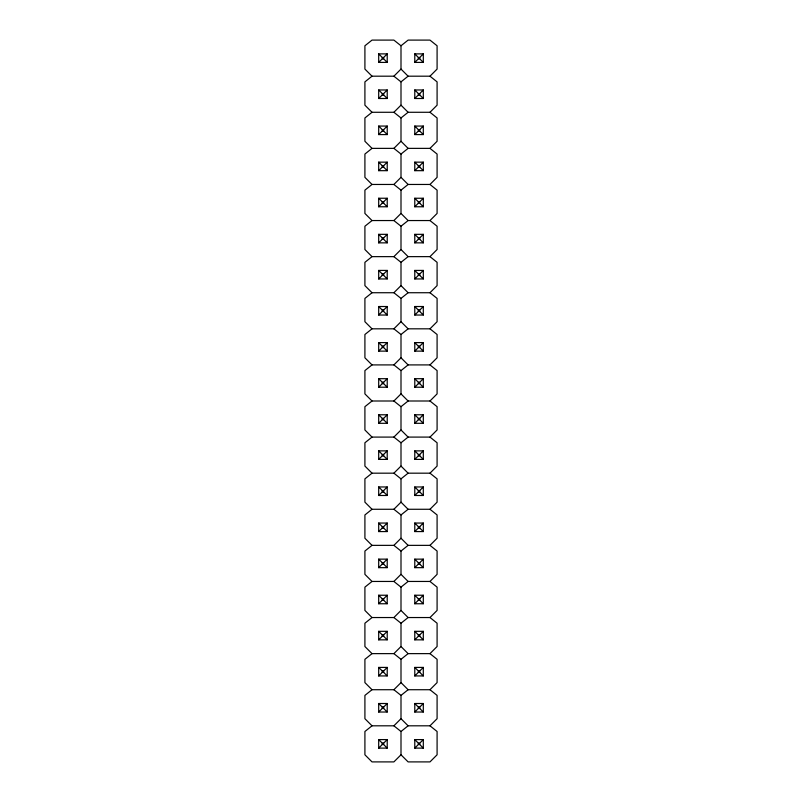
<?xml version="1.0" encoding="UTF-8"?>
<svg xmlns="http://www.w3.org/2000/svg" width="802" height="802" viewBox="0 0 802 802"><rect width="100%" height="100%" fill="white"/><g stroke="black" fill="none" stroke-linecap="round" stroke-linejoin="round"><path stroke-width="1.2" d="M378.694 62.406L382.303 58.797L382.303 57.493L378.694 53.884L387.216 53.884L387.216 62.406L378.694 62.406L378.694 53.884M382.303 57.493L383.607 57.493L387.216 53.884M372.018 112.28L364.91 105.172L364.91 81.874L372.018 76.19L393.892 76.19L401 69.082L401 45.784L408.108 40.1L429.982 40.1L437.09 45.784L437.09 69.082L429.982 76.19L408.108 76.19L401 81.874L401 105.172L393.892 112.28L372.018 112.28L364.91 117.964L364.91 141.262L372.018 148.37L393.892 148.37L401 154.054L401 177.352L393.892 184.46L372.018 184.46L364.91 190.144L364.91 213.442L372.018 220.55L393.892 220.55L401 226.234L401 249.532L393.892 256.64L372.018 256.64L364.91 262.324L364.91 285.622L372.018 292.73L393.892 292.73L401 298.414L401 321.712L393.892 328.82L372.018 328.82L364.91 334.504L364.91 357.802L372.018 364.91L393.892 364.91L401 370.594L401 393.892L393.892 401L372.018 401L364.91 406.684L364.91 429.982L372.018 437.09L393.892 437.09L401 442.774L401 466.072L393.892 473.18L372.018 473.18L364.91 478.864L364.91 502.162L372.018 509.27L393.892 509.27L401 514.954L401 538.252L393.892 545.36L372.018 545.36L364.91 551.044L364.91 574.342L372.018 581.45L393.892 581.45L401 587.134L401 610.432L393.892 617.54L372.018 617.54L364.91 623.224L364.91 646.522L372.018 653.63L393.892 653.63L401 659.314L401 682.612L408.108 689.72L429.982 689.72L437.09 695.404L437.09 718.702L429.982 725.81L408.108 725.81L401 731.494L401 754.792L408.108 761.9L429.982 761.9L437.09 754.792L437.09 731.494L429.982 725.81M378.694 98.496L382.303 94.887L382.303 93.583L378.694 89.974L378.694 98.496L387.216 98.496L387.216 89.974L378.694 89.974M382.303 93.583L383.607 93.583L387.216 89.974M414.784 62.406L418.393 58.797L419.697 58.797L423.306 62.406L414.784 62.406L414.784 53.884L423.306 53.884L423.306 62.406M414.784 53.884L418.393 57.493L419.697 57.493L423.306 53.884M378.694 134.586L382.303 130.977L382.303 129.673L378.694 126.064L378.694 134.586L387.216 134.586L387.216 126.064L378.694 126.064M382.303 129.673L383.607 129.673L387.216 126.064M414.784 98.496L418.393 94.887L419.697 94.887L423.306 98.496L414.784 98.496L414.784 89.974L423.306 89.974L423.306 98.496M414.784 89.974L418.393 93.583L419.697 93.583L423.306 89.974M393.892 148.37L401 141.262L401 117.964L408.108 112.28L429.982 112.28L437.09 117.964L437.09 141.262L429.982 148.37L408.108 148.37L401 154.054M429.982 112.28L437.09 105.172L437.09 81.874L429.982 76.19M378.694 170.676L382.303 167.067L383.607 167.067L387.216 170.676L378.694 170.676L378.694 162.154L387.216 162.154L387.216 170.676M378.694 162.154L382.303 165.763L383.607 165.763L387.216 162.154M414.784 134.586L418.393 130.977L419.697 130.977L423.306 134.586L414.784 134.586L414.784 126.064L423.306 126.064L423.306 134.586M414.784 126.064L418.393 129.673L419.697 129.673L423.306 126.064M378.694 206.766L382.303 203.157L383.607 203.157L387.216 206.766L378.694 206.766L378.694 198.244L387.216 198.244L387.216 206.766M378.694 198.244L382.303 201.853L383.607 201.853L387.216 198.244M414.784 170.676L418.393 167.067L419.697 167.067L423.306 170.676L414.784 170.676L414.784 162.154L423.306 162.154L423.306 170.676M419.697 167.067L419.697 165.763L423.306 162.154M393.892 220.55L401 213.442L401 190.144L393.892 184.46M401 190.144L408.108 184.46L429.982 184.46L437.09 177.352L437.09 154.054L429.982 148.37M378.694 242.856L382.303 239.247L383.607 239.247L387.216 242.856L378.694 242.856L378.694 234.334L387.216 234.334L387.216 242.856M383.607 239.247L383.607 237.943L387.216 234.334M414.784 206.766L418.393 203.157L419.697 203.157L423.306 206.766L414.784 206.766L414.784 198.244L423.306 198.244L423.306 206.766M419.697 203.157L419.697 201.853L423.306 198.244M401 226.234L408.108 220.55L429.982 220.55L437.09 213.442L437.09 190.144L429.982 184.46M378.694 278.946L382.303 275.337L383.607 275.337L387.216 278.946L378.694 278.946L378.694 270.424L387.216 270.424L387.216 278.946M378.694 270.424L382.303 274.033L383.607 274.033L387.216 270.424M414.784 242.856L418.393 239.247L419.697 239.247L423.306 242.856L423.306 234.334L414.784 234.334L414.784 242.856L423.306 242.856M414.784 234.334L418.393 237.943L419.697 237.943L423.306 234.334M393.892 292.73L401 285.622L401 262.324L393.892 256.64M401 262.324L408.108 256.64L429.982 256.64L437.09 249.532L437.09 226.234L429.982 220.55M378.694 315.036L382.303 311.427L382.303 310.123L378.694 306.514L387.216 306.514L387.216 315.036L378.694 315.036L378.694 306.514M387.216 315.036L383.607 311.427L383.607 310.123L387.216 306.514M414.784 278.946L418.393 275.337L419.697 275.337L423.306 278.946L414.784 278.946L414.784 270.424L423.306 270.424L423.306 278.946M414.784 270.424L418.393 274.033L419.697 274.033L423.306 270.424M401 298.414L408.108 292.73L429.982 292.73L437.09 285.622L437.09 262.324L429.982 256.64M378.694 351.126L382.303 347.517L382.303 346.213L378.694 342.604L387.216 342.604L387.216 351.126L378.694 351.126L378.694 342.604M387.216 351.126L383.607 347.517L383.607 346.213L387.216 342.604M414.784 315.036L418.393 311.427L419.697 311.427L423.306 315.036L414.784 315.036L414.784 306.514L423.306 306.514L423.306 315.036M414.784 306.514L418.393 310.123L419.697 310.123L423.306 306.514M393.892 364.91L401 357.802L401 334.504L408.108 328.82L429.982 328.82L437.09 334.504L437.09 357.802L429.982 364.91L408.108 364.91L401 370.594M429.982 328.82L437.09 321.712L437.09 298.414L429.982 292.73M378.694 387.216L382.303 383.607L382.303 382.303L378.694 378.694L387.216 378.694L387.216 387.216L378.694 387.216L378.694 378.694M387.216 387.216L383.607 383.607L383.607 382.303L387.216 378.694M414.784 351.126L418.393 347.517L418.393 346.213L414.784 342.604L423.306 342.604L423.306 351.126L414.784 351.126L414.784 342.604M423.306 351.126L419.697 347.517L419.697 346.213L423.306 342.604M378.694 423.306L382.303 419.697L383.607 419.697L387.216 423.306L378.694 423.306L378.694 414.784L387.216 414.784L387.216 423.306M383.607 419.697L383.607 418.393L387.216 414.784M414.784 387.216L418.393 383.607L418.393 382.303L414.784 378.694L423.306 378.694L423.306 387.216L414.784 387.216L414.784 378.694M423.306 387.216L419.697 383.607L419.697 382.303L423.306 378.694M393.892 437.09L401 429.982L401 406.684L408.108 401L429.982 401L437.09 406.684L437.09 429.982L429.982 437.09L408.108 437.09L401 442.774M429.982 401L437.09 393.892L437.09 370.594L429.982 364.91M378.694 459.396L382.303 455.787L383.607 455.787L387.216 459.396L378.694 459.396L378.694 450.874L387.216 450.874L387.216 459.396M383.607 455.787L383.607 454.483L387.216 450.874M414.784 423.306L418.393 419.697L419.697 419.697L423.306 423.306L423.306 414.784L414.784 414.784L414.784 423.306L423.306 423.306M414.784 414.784L418.393 418.393L419.697 418.393L423.306 414.784M378.694 495.486L382.303 491.877L383.607 491.877L387.216 495.486L378.694 495.486L378.694 486.964L387.216 486.964L387.216 495.486M383.607 491.877L383.607 490.573L387.216 486.964M414.784 459.396L418.393 455.787L418.393 454.483L414.784 450.874L423.306 450.874L423.306 459.396L414.784 459.396L414.784 450.874M418.393 454.483L419.697 454.483L423.306 450.874M393.892 509.27L401 502.162L401 478.864L408.108 473.18L429.982 473.18L437.09 478.864L437.09 502.162L429.982 509.27L408.108 509.27L401 514.954M429.982 473.18L437.09 466.072L437.09 442.774L429.982 437.09M378.694 531.576L382.303 527.967L383.607 527.967L387.216 531.576L387.216 523.054L378.694 523.054L378.694 531.576L387.216 531.576M383.607 527.967L383.607 526.663L387.216 523.054M414.784 495.486L418.393 491.877L418.393 490.573L414.784 486.964L423.306 486.964L423.306 495.486L414.784 495.486L414.784 486.964M418.393 490.573L419.697 490.573L423.306 486.964M378.694 567.666L382.303 564.057L383.607 564.057L387.216 567.666L387.216 559.144L378.694 559.144L378.694 567.666L387.216 567.666M378.694 559.144L382.303 562.753L383.607 562.753L387.216 559.144M414.784 531.576L418.393 527.967L419.697 527.967L423.306 531.576L423.306 523.054L414.784 523.054L414.784 531.576L423.306 531.576M414.784 523.054L418.393 526.663L419.697 526.663L423.306 523.054M393.892 581.45L401 574.342L401 551.044L408.108 545.36L429.982 545.36L437.09 551.044L437.09 574.342L429.982 581.45L408.108 581.45L401 587.134M429.982 545.36L437.09 538.252L437.09 514.954L429.982 509.27M378.694 603.756L382.303 600.147L383.607 600.147L387.216 603.756L387.216 595.234L378.694 595.234L378.694 603.756L387.216 603.756M378.694 595.234L382.303 598.843L383.607 598.843L387.216 595.234M414.784 567.666L418.393 564.057L419.697 564.057L423.306 567.666L423.306 559.144L414.784 559.144L414.784 567.666L423.306 567.666M414.784 559.144L418.393 562.753L419.697 562.753L423.306 559.144M378.694 639.846L382.303 636.237L383.607 636.237L387.216 639.846L387.216 631.324L378.694 631.324L378.694 639.846L387.216 639.846M378.694 631.324L382.303 634.933L383.607 634.933L387.216 631.324M414.784 603.756L418.393 600.147L419.697 600.147L423.306 603.756L423.306 595.234L414.784 595.234L414.784 603.756L423.306 603.756M414.784 595.234L418.393 598.843L419.697 598.843L423.306 595.234M393.892 653.63L401 646.522L401 623.224L408.108 617.54L429.982 617.54L437.09 623.224L437.09 646.522L429.982 653.63L408.108 653.63L401 659.314M429.982 617.54L437.09 610.432L437.09 587.134L429.982 581.45M378.694 675.936L382.303 672.327L383.607 672.327L387.216 675.936L387.216 667.414L378.694 667.414L378.694 675.936L387.216 675.936M378.694 667.414L382.303 671.023L383.607 671.023L387.216 667.414M414.784 639.846L418.393 636.237L419.697 636.237L423.306 639.846L423.306 631.324L414.784 631.324L414.784 639.846L423.306 639.846M414.784 631.324L418.393 634.933L419.697 634.933L423.306 631.324M401 731.494L393.892 725.81L372.018 725.81L364.91 718.702L364.91 695.404L372.018 689.72L393.892 689.72L401 682.612M378.694 712.026L382.303 708.417L383.607 708.417L387.216 712.026L387.216 703.504L378.694 703.504L378.694 712.026L387.216 712.026M378.694 703.504L382.303 707.113L383.607 707.113L387.216 703.504M414.784 675.936L418.393 672.327L419.697 672.327L423.306 675.936L423.306 667.414L414.784 667.414L414.784 675.936L423.306 675.936M414.784 667.414L418.393 671.023L419.697 671.023L423.306 667.414M393.892 725.81L401 718.702L401 695.404L408.108 689.72M429.982 689.72L437.09 682.612L437.09 659.314L429.982 653.63M378.694 748.116L382.303 744.507L383.607 744.507L387.216 748.116L387.216 739.594L378.694 739.594L378.694 748.116L387.216 748.116M378.694 739.594L382.303 743.203L383.607 743.203L387.216 739.594M414.784 712.026L418.393 708.417L419.697 708.417L423.306 712.026L423.306 703.504L414.784 703.504L414.784 712.026L423.306 712.026M414.784 703.504L418.393 707.113L419.697 707.113L423.306 703.504M401 754.792L393.892 761.9L372.018 761.9L364.91 754.792L364.91 731.494L372.018 725.81M414.784 748.116L418.393 744.507L419.697 744.507L423.306 748.116L423.306 739.594L414.784 739.594L414.784 748.116L423.306 748.116M414.784 739.594L418.393 743.203L419.697 743.203L423.306 739.594M372.018 148.37L364.91 154.054L364.91 177.352L372.018 184.46M372.018 220.55L364.91 226.234L364.91 249.532L372.018 256.64M372.018 292.73L364.91 298.414L364.91 321.712L372.018 328.82M372.018 364.91L364.91 370.594L364.91 393.892L372.018 401M372.018 437.09L364.91 442.774L364.91 466.072L372.018 473.18M372.018 509.27L364.91 514.954L364.91 538.252L372.018 545.36M372.018 581.45L364.91 587.134L364.91 610.432L372.018 617.54M372.018 653.63L364.91 659.314L364.91 682.612L372.018 689.72M382.303 58.797L383.607 58.797L387.216 62.406M382.303 94.887L383.607 94.887L387.216 98.496M382.303 130.977L383.607 130.977L387.216 134.586M414.784 162.154L418.393 165.763L419.697 165.763M414.784 198.244L418.393 201.853L419.697 201.853M378.694 234.334L382.303 237.943L383.607 237.943M382.303 310.123L383.607 310.123M382.303 311.427L383.607 311.427M382.303 346.213L383.607 346.213M418.393 346.213L419.697 346.213M382.303 347.517L383.607 347.517M418.393 347.517L419.697 347.517M382.303 382.303L383.607 382.303M418.393 382.303L419.697 382.303M382.303 383.607L383.607 383.607M418.393 383.607L419.697 383.607M378.694 414.784L382.303 418.393L383.607 418.393M378.694 450.874L382.303 454.483L383.607 454.483M418.393 455.787L419.697 455.787L423.306 459.396M378.694 486.964L382.303 490.573L383.607 490.573M418.393 491.877L419.697 491.877L423.306 495.486M378.694 523.054L382.303 526.663L383.607 526.663M401 45.784L393.892 40.1L372.018 40.1L364.91 45.784L364.91 69.082L372.018 76.19M393.892 76.19L401 81.874M393.892 112.28L401 117.964M393.892 328.82L401 334.504M393.892 401L401 406.684M393.892 473.18L401 478.864M393.892 545.36L401 551.044M393.892 617.54L401 623.224M393.892 689.72L401 695.404M401 69.082L408.108 76.19M401 105.172L408.108 112.28M401 141.262L408.108 148.37M401 177.352L408.108 184.46M401 213.442L408.108 220.55M401 249.532L408.108 256.64M401 285.622L408.108 292.73M401 321.712L408.108 328.82M401 357.802L408.108 364.91M401 393.892L408.108 401M401 429.982L408.108 437.09M401 466.072L408.108 473.18M401 502.162L408.108 509.27M401 538.252L408.108 545.36M401 574.342L408.108 581.45M401 610.432L408.108 617.54M401 646.522L408.108 653.63M401 718.702L408.108 725.81M419.697 57.493L419.697 58.797M419.697 93.583L419.697 94.887M419.697 129.673L419.697 130.977M419.697 237.943L419.697 239.247M419.697 274.033L419.697 275.337M419.697 310.123L419.697 311.427M419.697 418.393L419.697 419.697M419.697 454.483L419.697 455.787M419.697 490.573L419.697 491.877M419.697 526.663L419.697 527.967M419.697 562.753L419.697 564.057M419.697 598.843L419.697 600.147M419.697 634.933L419.697 636.237M419.697 671.023L419.697 672.327M419.697 707.113L419.697 708.417M419.697 743.203L419.697 744.507M418.393 57.493L418.393 58.797M418.393 93.583L418.393 94.887M418.393 129.673L418.393 130.977M418.393 165.763L418.393 167.067M418.393 201.853L418.393 203.157M418.393 237.943L418.393 239.247M418.393 274.033L418.393 275.337M418.393 310.123L418.393 311.427M418.393 418.393L418.393 419.697M418.393 526.663L418.393 527.967M418.393 562.753L418.393 564.057M418.393 598.843L418.393 600.147M418.393 634.933L418.393 636.237M418.393 671.023L418.393 672.327M418.393 707.113L418.393 708.417M418.393 743.203L418.393 744.507M383.607 57.493L383.607 58.797M383.607 93.583L383.607 94.887M383.607 129.673L383.607 130.977M383.607 165.763L383.607 167.067M383.607 201.853L383.607 203.157M383.607 274.033L383.607 275.337M383.607 562.753L383.607 564.057M383.607 598.843L383.607 600.147M383.607 634.933L383.607 636.237M383.607 671.023L383.607 672.327M383.607 707.113L383.607 708.417M383.607 743.203L383.607 744.507M382.303 165.763L382.303 167.067M382.303 201.853L382.303 203.157M382.303 237.943L382.303 239.247M382.303 274.033L382.303 275.337M382.303 418.393L382.303 419.697M382.303 454.483L382.303 455.787M382.303 490.573L382.303 491.877M382.303 526.663L382.303 527.967M382.303 562.753L382.303 564.057M382.303 598.843L382.303 600.147M382.303 634.933L382.303 636.237M382.303 671.023L382.303 672.327M382.303 707.113L382.303 708.417M382.303 743.203L382.303 744.507"/></g></svg>
